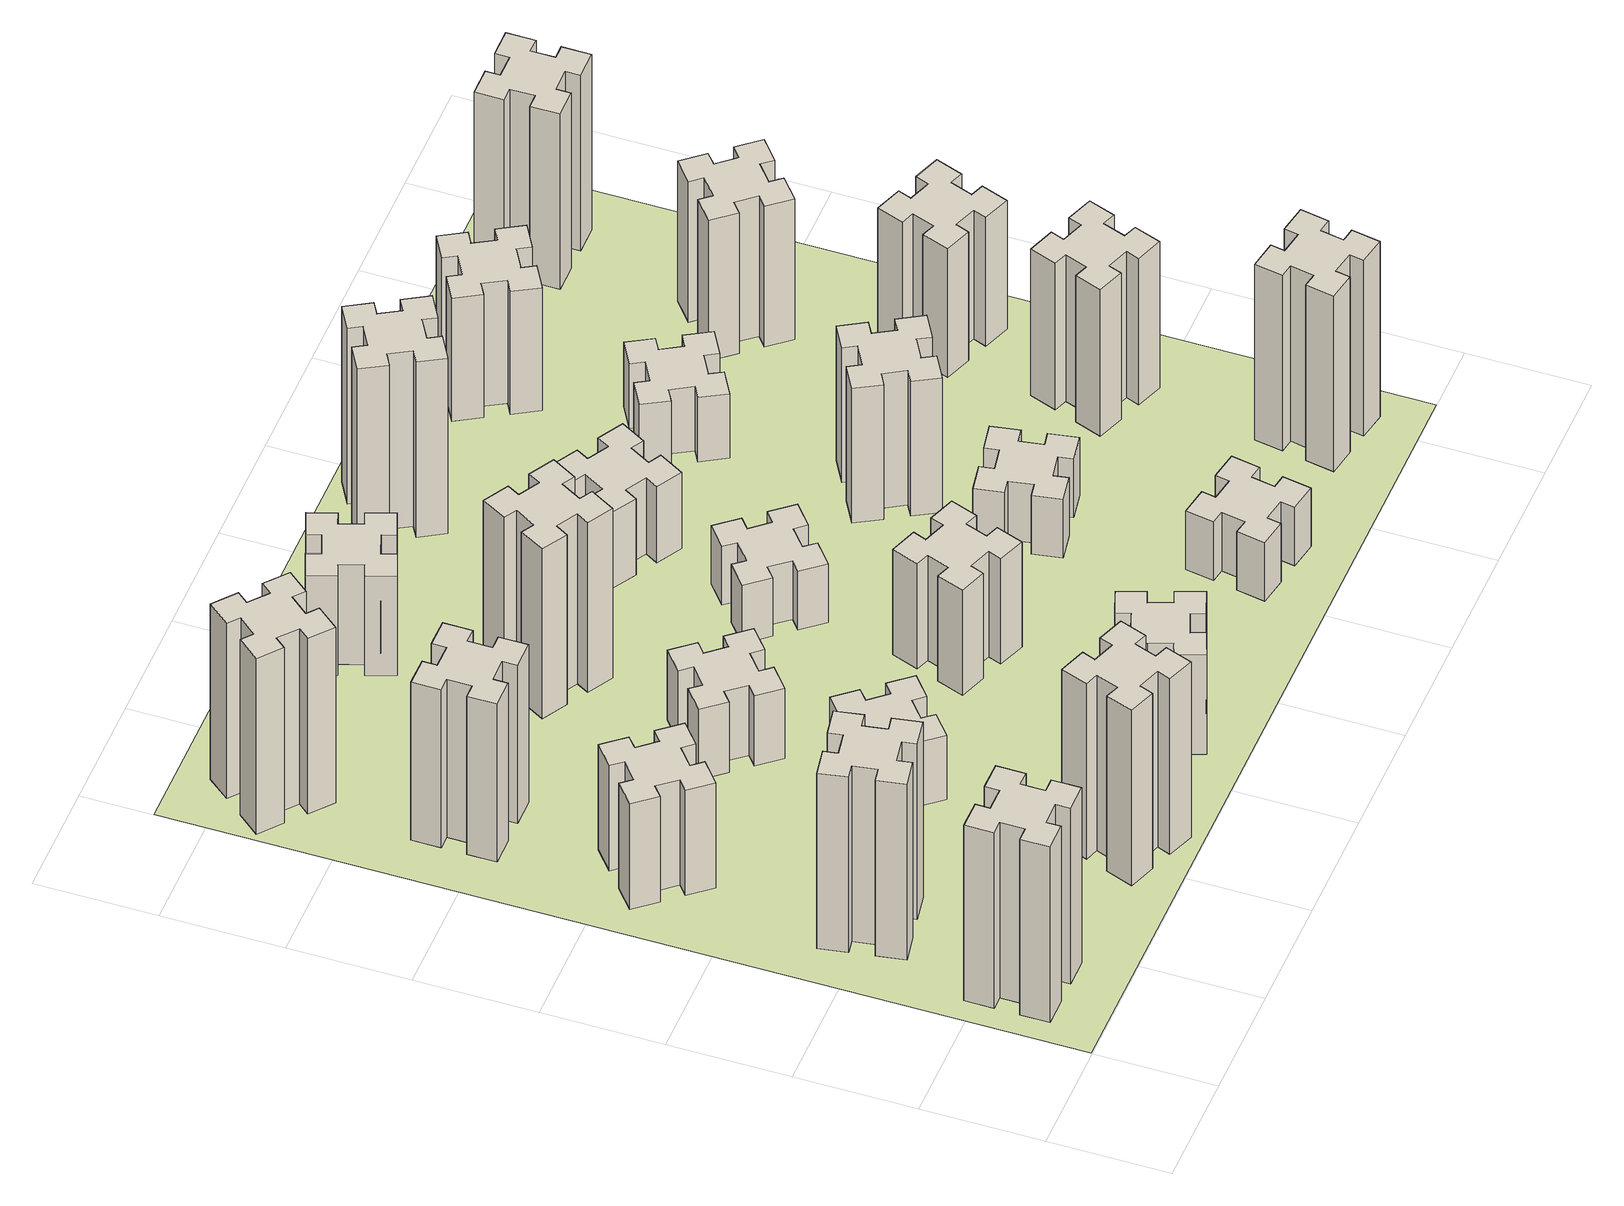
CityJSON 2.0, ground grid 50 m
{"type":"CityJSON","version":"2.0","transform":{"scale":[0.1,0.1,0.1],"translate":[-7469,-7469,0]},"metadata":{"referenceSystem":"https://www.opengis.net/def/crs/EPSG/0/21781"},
"CityObjects":{
"building1":{"type":"Building","attributes":{"class":"1000","function":"1000","usage":"1000","yearOfConstruction":2016,"roofType":"1000","measuredHeight":90,"storeysAboveGround":30,"storeysBelowGround":0},"geometry":[{"type":"Solid","lod":"1","boundaries":[[[[0,1,2,3,4,5,6,7,8,9,10,11,12,13,14,15,16,17,18,19]],[[17,16,20,21]],[[16,15,22,20]],[[15,14,23,22]],[[14,13,24,23]],[[13,12,25,24]],[[12,11,26,25]],[[11,10,27,26]],[[10,9,28,27]],[[9,8,29,28]],[[8,7,30,29]],[[7,6,31,30]],[[6,5,32,31]],[[5,4,33,32]],[[4,3,34,33]],[[3,2,35,34]],[[2,1,36,35]],[[1,0,37,36]],[[0,19,38,37]],[[19,18,39,38]],[[18,17,21,39]],[[24,25,26,27,28,29,30,31,32,33,34,35,36,37,38,39,21,20,22,23]]]]}]},
"building2":{"type":"Building","attributes":{"class":"1000","function":"1000","usage":"1000","yearOfConstruction":2016,"roofType":"1000","measuredHeight":90,"storeysAboveGround":30,"storeysBelowGround":0},"geometry":[{"type":"Solid","lod":"1","boundaries":[[[[40,41,42,43,44,45,46,47,48,49,50,51,52,53,54,55,56,57,58,59]],[[57,56,60,61]],[[56,55,62,60]],[[55,54,63,62]],[[54,53,64,63]],[[53,52,65,64]],[[52,51,66,65]],[[51,50,67,66]],[[50,49,68,67]],[[49,48,69,68]],[[48,47,70,69]],[[47,46,71,70]],[[46,45,72,71]],[[45,44,73,72]],[[44,43,74,73]],[[43,42,75,74]],[[42,41,76,75]],[[41,40,77,76]],[[40,59,78,77]],[[59,58,79,78]],[[58,57,61,79]],[[64,65,66,67,68,69,70,71,72,73,74,75,76,77,78,79,61,60,62,63]]]]}]},
"building3":{"type":"Building","attributes":{"class":"1000","function":"1000","usage":"1000","yearOfConstruction":2016,"roofType":"1000","measuredHeight":54,"storeysAboveGround":30,"storeysBelowGround":0},"geometry":[{"type":"Solid","lod":"1","boundaries":[[[[80,81,82,83,84,85,86,87,88,89,90,91,92,93,94,95,96,97,98,99]],[[97,96,100,101]],[[96,95,102,100]],[[95,94,103,102]],[[94,93,104,103]],[[93,92,105,104]],[[92,91,106,105]],[[91,90,107,106]],[[90,89,108,107]],[[89,88,109,108]],[[88,87,110,109]],[[87,86,111,110]],[[86,85,112,111]],[[85,84,113,112]],[[84,83,114,113]],[[83,82,115,114]],[[82,81,116,115]],[[81,80,117,116]],[[80,99,118,117]],[[99,98,119,118]],[[98,97,101,119]],[[104,105,106,107,108,109,110,111,112,113,114,115,116,117,118,119,101,100,102,103]]]]}]},
"building4":{"type":"Building","attributes":{"class":"1000","function":"1000","usage":"1000","yearOfConstruction":2016,"roofType":"1000","measuredHeight":81,"storeysAboveGround":30,"storeysBelowGround":0},"geometry":[{"type":"Solid","lod":"1","boundaries":[[[[120,121,122,123,124,125,126,127,128,129,130,131,132,133,134,135,136,137,138,139]],[[137,136,140,141]],[[136,135,142,140]],[[135,134,143,142]],[[134,133,144,143]],[[133,132,145,144]],[[132,131,146,145]],[[131,130,147,146]],[[130,129,148,147]],[[129,128,149,148]],[[128,127,150,149]],[[127,126,151,150]],[[126,125,152,151]],[[125,124,153,152]],[[124,123,154,153]],[[123,122,155,154]],[[122,121,156,155]],[[121,120,157,156]],[[120,139,158,157]],[[139,138,159,158]],[[138,137,141,159]],[[144,145,146,147,148,149,150,151,152,153,154,155,156,157,158,159,141,140,142,143]]]]}]},
"building5":{"type":"Building","attributes":{"class":"1000","function":"1000","usage":"1000","yearOfConstruction":2016,"roofType":"1000","measuredHeight":90,"storeysAboveGround":30,"storeysBelowGround":0},"geometry":[{"type":"Solid","lod":"1","boundaries":[[[[160,161,162,163,164,165,166,167,168,169,170,171,172,173,174,175,176,177,178,179]],[[177,176,180,181]],[[176,175,182,180]],[[175,174,183,182]],[[174,173,184,183]],[[173,172,185,184]],[[172,171,186,185]],[[171,170,187,186]],[[170,169,188,187]],[[169,168,189,188]],[[168,167,190,189]],[[167,166,191,190]],[[166,165,192,191]],[[165,164,193,192]],[[164,163,194,193]],[[163,162,195,194]],[[162,161,196,195]],[[161,160,197,196]],[[160,179,198,197]],[[179,178,199,198]],[[178,177,181,199]],[[184,185,186,187,188,189,190,191,192,193,194,195,196,197,198,199,181,180,182,183]]]]}]},
"building6":{"type":"Building","attributes":{"class":"1000","function":"1000","usage":"1000","yearOfConstruction":2016,"roofType":"1000","measuredHeight":90,"storeysAboveGround":30,"storeysBelowGround":0},"geometry":[{"type":"Solid","lod":"1","boundaries":[[[[200,201,202,203,204,205,206,207,208,209,210,211,212,213,214,215,216,217,218,219]],[[217,216,220,221]],[[216,215,222,220]],[[215,214,223,222]],[[214,213,224,223]],[[213,212,225,224]],[[212,211,226,225]],[[211,210,227,226]],[[210,209,228,227]],[[209,208,229,228]],[[208,207,230,229]],[[207,206,231,230]],[[206,205,232,231]],[[205,204,233,232]],[[204,203,234,233]],[[203,202,235,234]],[[202,201,236,235]],[[201,200,237,236]],[[200,219,238,237]],[[219,218,239,238]],[[218,217,221,239]],[[224,225,226,227,228,229,230,231,232,233,234,235,236,237,238,239,221,220,222,223]]]]}]},
"building7":{"type":"Building","attributes":{"class":"1000","function":"1000","usage":"1000","yearOfConstruction":2016,"roofType":"1000","measuredHeight":33,"storeysAboveGround":30,"storeysBelowGround":0},"geometry":[{"type":"Solid","lod":"1","boundaries":[[[[240,241,242,243,244,245,246,247,248,249,250,251,252,253,254,255,256,257,258,259]],[[257,256,260,261]],[[256,255,262,260]],[[255,254,263,262]],[[254,253,264,263]],[[253,252,265,264]],[[252,251,266,265]],[[251,250,267,266]],[[250,249,268,267]],[[249,248,269,268]],[[248,247,270,269]],[[247,246,271,270]],[[246,245,272,271]],[[245,244,273,272]],[[244,243,274,273]],[[243,242,275,274]],[[242,241,276,275]],[[241,240,277,276]],[[240,259,278,277]],[[259,258,279,278]],[[258,257,261,279]],[[264,265,266,267,268,269,270,271,272,273,274,275,276,277,278,279,261,260,262,263]]]]}]},
"building8":{"type":"Building","attributes":{"class":"1000","function":"1000","usage":"1000","yearOfConstruction":2016,"roofType":"1000","measuredHeight":36,"storeysAboveGround":30,"storeysBelowGround":0},"geometry":[{"type":"Solid","lod":"1","boundaries":[[[[280,281,282,283,284,285,286,287,288,289,290,291,292,293,294,295,296,297,298,299]],[[297,296,300,301]],[[296,295,302,300]],[[295,294,303,302]],[[294,293,304,303]],[[293,292,305,304]],[[292,291,306,305]],[[291,290,307,306]],[[290,289,308,307]],[[289,288,309,308]],[[288,287,310,309]],[[287,286,311,310]],[[286,285,312,311]],[[285,284,313,312]],[[284,283,314,313]],[[283,282,315,314]],[[282,281,316,315]],[[281,280,317,316]],[[280,299,318,317]],[[299,298,319,318]],[[298,297,301,319]],[[304,305,306,307,308,309,310,311,312,313,314,315,316,317,318,319,301,300,302,303]]]]}]},
"building9":{"type":"Building","attributes":{"class":"1000","function":"1000","usage":"1000","yearOfConstruction":2016,"roofType":"1000","measuredHeight":51,"storeysAboveGround":30,"storeysBelowGround":0},"geometry":[{"type":"Solid","lod":"1","boundaries":[[[[320,321,322,323,324,325,326,327,328,329,330,331,332,333,334,335,336,337,338,339]],[[337,336,340,341]],[[336,335,342,340]],[[335,334,343,342]],[[334,333,344,343]],[[333,332,345,344]],[[332,331,346,345]],[[331,330,347,346]],[[330,329,348,347]],[[329,328,349,348]],[[328,327,350,349]],[[327,326,351,350]],[[326,325,352,351]],[[325,324,353,352]],[[324,323,354,353]],[[323,322,355,354]],[[322,321,356,355]],[[321,320,357,356]],[[320,339,358,357]],[[339,338,359,358]],[[338,337,341,359]],[[344,345,346,347,348,349,350,351,352,353,354,355,356,357,358,359,341,340,342,343]]]]}]},
"building10":{"type":"Building","attributes":{"class":"1000","function":"1000","usage":"1000","yearOfConstruction":2016,"roofType":"1000","measuredHeight":87,"storeysAboveGround":30,"storeysBelowGround":0},"geometry":[{"type":"Solid","lod":"1","boundaries":[[[[360,361,362,363,364,365,366,367,368,369,370,371,372,373,374,375,376,377,378,379]],[[377,376,380,381]],[[376,375,382,380]],[[375,374,383,382]],[[374,373,384,383]],[[373,372,385,384]],[[372,371,386,385]],[[371,370,387,386]],[[370,369,388,387]],[[369,368,389,388]],[[368,367,390,389]],[[367,366,391,390]],[[366,365,392,391]],[[365,364,393,392]],[[364,363,394,393]],[[363,362,395,394]],[[362,361,396,395]],[[361,360,397,396]],[[360,379,398,397]],[[379,378,399,398]],[[378,377,381,399]],[[384,385,386,387,388,389,390,391,392,393,394,395,396,397,398,399,381,380,382,383]]]]}]},
"building11":{"type":"Building","attributes":{"class":"1000","function":"1000","usage":"1000","yearOfConstruction":2016,"roofType":"1000","measuredHeight":51,"storeysAboveGround":30,"storeysBelowGround":0},"geometry":[{"type":"Solid","lod":"1","boundaries":[[[[400,401,402,403,404,405,406,407,408,409,410,411,412,413,414,415,416,417,418,419]],[[417,416,420,421]],[[416,415,422,420]],[[415,414,423,422]],[[414,413,424,423]],[[413,412,425,424]],[[412,411,426,425]],[[411,410,427,426]],[[410,409,428,427]],[[409,408,429,428]],[[408,407,430,429]],[[407,406,431,430]],[[406,405,432,431]],[[405,404,433,432]],[[404,403,434,433]],[[403,402,435,434]],[[402,401,436,435]],[[401,400,437,436]],[[400,419,438,437]],[[419,418,439,438]],[[418,417,421,439]],[[424,425,426,427,428,429,430,431,432,433,434,435,436,437,438,439,421,420,422,423]]]]}]},
"building12":{"type":"Building","attributes":{"class":"1000","function":"1000","usage":"1000","yearOfConstruction":2016,"roofType":"1000","measuredHeight":54,"storeysAboveGround":30,"storeysBelowGround":0},"geometry":[{"type":"Solid","lod":"1","boundaries":[[[[440,441,442,443,444,445,446,447,448,449,450,451,452,453,454,455,456,457,458,459]],[[457,456,460,461]],[[456,455,462,460]],[[455,454,463,462]],[[454,453,464,463]],[[453,452,465,464]],[[452,451,466,465]],[[451,450,467,466]],[[450,449,468,467]],[[449,448,469,468]],[[448,447,470,469]],[[447,446,471,470]],[[446,445,472,471]],[[445,444,473,472]],[[444,443,474,473]],[[443,442,475,474]],[[442,441,476,475]],[[441,440,477,476]],[[440,459,478,477]],[[459,458,479,478]],[[458,457,461,479]],[[464,465,466,467,468,469,470,471,472,473,474,475,476,477,478,479,461,460,462,463]]]]}]},
"building13":{"type":"Building","attributes":{"class":"1000","function":"1000","usage":"1000","yearOfConstruction":2016,"roofType":"1000","measuredHeight":30,"storeysAboveGround":30,"storeysBelowGround":0},"geometry":[{"type":"Solid","lod":"1","boundaries":[[[[480,481,482,483,484,485,486,487,488,489,490,491,492,493,494,495,496,497,498,499]],[[497,496,500,501]],[[496,495,502,500]],[[495,494,503,502]],[[494,493,504,503]],[[493,492,505,504]],[[492,491,506,505]],[[491,490,507,506]],[[490,489,508,507]],[[489,488,509,508]],[[488,487,510,509]],[[487,486,511,510]],[[486,485,512,511]],[[485,484,513,512]],[[484,483,514,513]],[[483,482,515,514]],[[482,481,516,515]],[[481,480,517,516]],[[480,499,518,517]],[[499,498,519,518]],[[498,497,501,519]],[[504,505,506,507,508,509,510,511,512,513,514,515,516,517,518,519,501,500,502,503]]]]}]},
"building14":{"type":"Building","attributes":{"class":"1000","function":"1000","usage":"1000","yearOfConstruction":2016,"roofType":"1000","measuredHeight":39,"storeysAboveGround":30,"storeysBelowGround":0},"geometry":[{"type":"Solid","lod":"1","boundaries":[[[[520,521,522,523,524,525,526,527,528,529,530,531,532,533,534,535,536,537,538,539]],[[537,536,540,541]],[[536,535,542,540]],[[535,534,543,542]],[[534,533,544,543]],[[533,532,545,544]],[[532,531,546,545]],[[531,530,547,546]],[[530,529,548,547]],[[529,528,549,548]],[[528,527,550,549]],[[527,526,551,550]],[[526,525,552,551]],[[525,524,553,552]],[[524,523,554,553]],[[523,522,555,554]],[[522,521,556,555]],[[521,520,557,556]],[[520,539,558,557]],[[539,538,559,558]],[[538,537,541,559]],[[544,545,546,547,548,549,550,551,552,553,554,555,556,557,558,559,541,540,542,543]]]]}]},
"building15":{"type":"Building","attributes":{"class":"1000","function":"1000","usage":"1000","yearOfConstruction":2016,"roofType":"1000","measuredHeight":30,"storeysAboveGround":30,"storeysBelowGround":0},"geometry":[{"type":"Solid","lod":"1","boundaries":[[[[560,561,562,563,564,565,566,567,568,569,570,571,572,573,574,575,576,577,578,579]],[[577,576,580,581]],[[576,575,582,580]],[[575,574,583,582]],[[574,573,584,583]],[[573,572,585,584]],[[572,571,586,585]],[[571,570,587,586]],[[570,569,588,587]],[[569,568,589,588]],[[568,567,590,589]],[[567,566,591,590]],[[566,565,592,591]],[[565,564,593,592]],[[564,563,594,593]],[[563,562,595,594]],[[562,561,596,595]],[[561,560,597,596]],[[560,579,598,597]],[[579,578,599,598]],[[578,577,581,599]],[[584,585,586,587,588,589,590,591,592,593,594,595,596,597,598,599,581,580,582,583]]]]}]},
"building16":{"type":"Building","attributes":{"class":"1000","function":"1000","usage":"1000","yearOfConstruction":2016,"roofType":"1000","measuredHeight":90,"storeysAboveGround":30,"storeysBelowGround":0},"geometry":[{"type":"Solid","lod":"1","boundaries":[[[[600,601,602,603,604,605,606,607,608,609,610,611,612,613,614,615,616,617,618,619]],[[617,616,620,621]],[[616,615,622,620]],[[615,614,623,622]],[[614,613,624,623]],[[613,612,625,624]],[[612,611,626,625]],[[611,610,627,626]],[[610,609,628,627]],[[609,608,629,628]],[[608,607,630,629]],[[607,606,631,630]],[[606,605,632,631]],[[605,604,633,632]],[[604,603,634,633]],[[603,602,635,634]],[[602,601,636,635]],[[601,600,637,636]],[[600,619,638,637]],[[619,618,639,638]],[[618,617,621,639]],[[624,625,626,627,628,629,630,631,632,633,634,635,636,637,638,639,621,620,622,623]]]]}]},
"building17":{"type":"Building","attributes":{"class":"1000","function":"1000","usage":"1000","yearOfConstruction":2016,"roofType":"1000","measuredHeight":30,"storeysAboveGround":30,"storeysBelowGround":0},"geometry":[{"type":"Solid","lod":"1","boundaries":[[[[640,641,642,643,644,645,646,647,648,649,650,651,652,653,654,655,656,657,658,659]],[[657,656,660,661]],[[656,655,662,660]],[[655,654,663,662]],[[654,653,664,663]],[[653,652,665,664]],[[652,651,666,665]],[[651,650,667,666]],[[650,649,668,667]],[[649,648,669,668]],[[648,647,670,669]],[[647,646,671,670]],[[646,645,672,671]],[[645,644,673,672]],[[644,643,674,673]],[[643,642,675,674]],[[642,641,676,675]],[[641,640,677,676]],[[640,659,678,677]],[[659,658,679,678]],[[658,657,661,679]],[[664,665,666,667,668,669,670,671,672,673,674,675,676,677,678,679,661,660,662,663]]]]}]},
"building18":{"type":"Building","attributes":{"class":"1000","function":"1000","usage":"1000","yearOfConstruction":2016,"roofType":"1000","measuredHeight":69,"storeysAboveGround":30,"storeysBelowGround":0},"geometry":[{"type":"Solid","lod":"1","boundaries":[[[[680,681,682,683,684,685,686,687,688,689,690,691,692,693,694,695,696,697,698,699]],[[697,696,700,701]],[[696,695,702,700]],[[695,694,703,702]],[[694,693,704,703]],[[693,692,705,704]],[[692,691,706,705]],[[691,690,707,706]],[[690,689,708,707]],[[689,688,709,708]],[[688,687,710,709]],[[687,686,711,710]],[[686,685,712,711]],[[685,684,713,712]],[[684,683,714,713]],[[683,682,715,714]],[[682,681,716,715]],[[681,680,717,716]],[[680,699,718,717]],[[699,698,719,718]],[[698,697,701,719]],[[704,705,706,707,708,709,710,711,712,713,714,715,716,717,718,719,701,700,702,703]]]]}]},
"building19":{"type":"Building","attributes":{"class":"1000","function":"1000","usage":"1000","yearOfConstruction":2016,"roofType":"1000","measuredHeight":33,"storeysAboveGround":30,"storeysBelowGround":0},"geometry":[{"type":"Solid","lod":"1","boundaries":[[[[720,721,722,723,724,725,726,727,728,729,730,731,732,733,734,735,736,737,738,739]],[[737,736,740,741]],[[736,735,742,740]],[[735,734,743,742]],[[734,733,744,743]],[[733,732,745,744]],[[732,731,746,745]],[[731,730,747,746]],[[730,729,748,747]],[[729,728,749,748]],[[728,727,750,749]],[[727,726,751,750]],[[726,725,752,751]],[[725,724,753,752]],[[724,723,754,753]],[[723,722,755,754]],[[722,721,756,755]],[[721,720,757,756]],[[720,739,758,757]],[[739,738,759,758]],[[738,737,741,759]],[[744,745,746,747,748,749,750,751,752,753,754,755,756,757,758,759,741,740,742,743]]]]}]},
"building20":{"type":"Building","attributes":{"class":"1000","function":"1000","usage":"1000","yearOfConstruction":2016,"roofType":"1000","measuredHeight":90,"storeysAboveGround":30,"storeysBelowGround":0},"geometry":[{"type":"Solid","lod":"1","boundaries":[[[[760,761,762,763,764,765,766,767,768,769,770,771,772,773,774,775,776,777,778,779]],[[777,776,780,781]],[[776,775,782,780]],[[775,774,783,782]],[[774,773,784,783]],[[773,772,785,784]],[[772,771,786,785]],[[771,770,787,786]],[[770,769,788,787]],[[769,768,789,788]],[[768,767,790,789]],[[767,766,791,790]],[[766,765,792,791]],[[765,764,793,792]],[[764,763,794,793]],[[763,762,795,794]],[[762,761,796,795]],[[761,760,797,796]],[[760,779,798,797]],[[779,778,799,798]],[[778,777,781,799]],[[784,785,786,787,788,789,790,791,792,793,794,795,796,797,798,799,781,780,782,783]]]]}]},
"building21":{"type":"Building","attributes":{"class":"1000","function":"1000","usage":"1000","yearOfConstruction":2016,"roofType":"1000","measuredHeight":63,"storeysAboveGround":30,"storeysBelowGround":0},"geometry":[{"type":"Solid","lod":"1","boundaries":[[[[800,801,802,803,804,805,806,807,808,809,810,811,812,813,814,815,816,817,818,819]],[[817,816,820,821]],[[816,815,822,820]],[[815,814,823,822]],[[814,813,824,823]],[[813,812,825,824]],[[812,811,826,825]],[[811,810,827,826]],[[810,809,828,827]],[[809,808,829,828]],[[808,807,830,829]],[[807,806,831,830]],[[806,805,832,831]],[[805,804,833,832]],[[804,803,834,833]],[[803,802,835,834]],[[802,801,836,835]],[[801,800,837,836]],[[800,819,838,837]],[[819,818,839,838]],[[818,817,821,839]],[[824,825,826,827,828,829,830,831,832,833,834,835,836,837,838,839,821,820,822,823]]]]}]},
"building22":{"type":"Building","attributes":{"class":"1000","function":"1000","usage":"1000","yearOfConstruction":2016,"roofType":"1000","measuredHeight":75,"storeysAboveGround":30,"storeysBelowGround":0},"geometry":[{"type":"Solid","lod":"1","boundaries":[[[[840,841,842,843,844,845,846,847,848,849,850,851,852,853,854,855,856,857,858,859]],[[857,856,860,861]],[[856,855,862,860]],[[855,854,863,862]],[[854,853,864,863]],[[853,852,865,864]],[[852,851,866,865]],[[851,850,867,866]],[[850,849,868,867]],[[849,848,869,868]],[[848,847,870,869]],[[847,846,871,870]],[[846,845,872,871]],[[845,844,873,872]],[[844,843,874,873]],[[843,842,875,874]],[[842,841,876,875]],[[841,840,877,876]],[[840,859,878,877]],[[859,858,879,878]],[[858,857,861,879]],[[864,865,866,867,868,869,870,871,872,873,874,875,876,877,878,879,861,860,862,863]]]]}]},
"building23":{"type":"Building","attributes":{"class":"1000","function":"1000","usage":"1000","yearOfConstruction":2016,"roofType":"1000","measuredHeight":66,"storeysAboveGround":30,"storeysBelowGround":0},"geometry":[{"type":"Solid","lod":"1","boundaries":[[[[880,881,882,883,884,885,886,887,888,889,890,891,892,893,894,895,896,897,898,899]],[[897,896,900,901]],[[896,895,902,900]],[[895,894,903,902]],[[894,893,904,903]],[[893,892,905,904]],[[892,891,906,905]],[[891,890,907,906]],[[890,889,908,907]],[[889,888,909,908]],[[888,887,910,909]],[[887,886,911,910]],[[886,885,912,911]],[[885,884,913,912]],[[884,883,914,913]],[[883,882,915,914]],[[882,881,916,915]],[[881,880,917,916]],[[880,899,918,917]],[[899,898,919,918]],[[898,897,901,919]],[[904,905,906,907,908,909,910,911,912,913,914,915,916,917,918,919,901,900,902,903]]]]}]},
"building24":{"type":"Building","attributes":{"class":"1000","function":"1000","usage":"1000","yearOfConstruction":2016,"roofType":"1000","measuredHeight":72,"storeysAboveGround":30,"storeysBelowGround":0},"geometry":[{"type":"Solid","lod":"1","boundaries":[[[[920,921,922,923,924,925,926,927,928,929,930,931,932,933,934,935,936,937,938,939]],[[937,936,940,941]],[[936,935,942,940]],[[935,934,943,942]],[[934,933,944,943]],[[933,932,945,944]],[[932,931,946,945]],[[931,930,947,946]],[[930,929,948,947]],[[929,928,949,948]],[[928,927,950,949]],[[927,926,951,950]],[[926,925,952,951]],[[925,924,953,952]],[[924,923,954,953]],[[923,922,955,954]],[[922,921,956,955]],[[921,920,957,956]],[[920,939,958,957]],[[939,938,959,958]],[[938,937,941,959]],[[944,945,946,947,948,949,950,951,952,953,954,955,956,957,958,959,941,940,942,943]]]]}]},
"building25":{"type":"Building","attributes":{"class":"1000","function":"1000","usage":"1000","yearOfConstruction":2016,"roofType":"1000","measuredHeight":90,"storeysAboveGround":30,"storeysBelowGround":0},"geometry":[{"type":"Solid","lod":"1","boundaries":[[[[960,961,962,963,964,965,966,967,968,969,970,971,972,973,974,975,976,977,978,979]],[[977,976,980,981]],[[976,975,982,980]],[[975,974,983,982]],[[974,973,984,983]],[[973,972,985,984]],[[972,971,986,985]],[[971,970,987,986]],[[970,969,988,987]],[[969,968,989,988]],[[968,967,990,989]],[[967,966,991,990]],[[966,965,992,991]],[[965,964,993,992]],[[964,963,994,993]],[[963,962,995,994]],[[962,961,996,995]],[[961,960,997,996]],[[960,979,998,997]],[[979,978,999,998]],[[978,977,981,999]],[[984,985,986,987,988,989,990,991,992,993,994,995,996,997,998,999,981,980,982,983]]]]}]},
"landuse1":{"type":"LandUse","attributes":{"name":"plot1","function":"1010"},"geometry":[{"type":"MultiSurface","lod":"1","boundaries":[[[1000,1001,1002,1003]]]}]}
},
"vertices":[
[165,425,0],[165,325,0],[105,325,0],[105,205,0],[225,205,0],[225,265,0],[325,265,0],[325,205,0],[445,205,0],[445,325,0],[385,325,0],[385,425,0],[445,425,0],[445,545,0],[325,545,0],[325,485,0],[225,485,0],[225,545,0],[105,545,0],[105,425,0],[225,485,900],[225,545,900],[325,485,900],[325,545,900],[445,545,900],[445,425,900],[385,425,900],[385,325,900],[445,325,900],[445,205,900],[325,205,900],[325,265,900],[225,265,900],[225,205,900],[105,205,900],[105,325,900],[165,325,900],[165,425,900],[105,425,900],[105,545,900],
[492,985,0],[475,1084,0],[534,1094,0],[513,1212,0],[395,1191,0],[405,1132,0],[307,1115,0],[297,1174,0],[178,1153,0],[199,1035,0],[258,1045,0],[276,947,0],[217,937,0],[237,818,0],[356,839,0],[345,898,0],[444,916,0],[454,857,0],[572,877,0],[551,996,0],[444,916,900],[454,857,900],[345,898,900],[356,839,900],[237,818,900],[217,937,900],[276,947,900],[258,1045,900],[199,1035,900],[178,1153,900],[297,1174,900],[307,1115,900],[405,1132,900],[395,1191,900],[513,1212,900],[534,1094,900],[475,1084,900],[492,985,900],[551,996,900],[572,877,900],
[492,1888,0],[427,1964,0],[473,2003,0],[396,2095,0],[304,2018,0],[343,1972,0],[266,1907,0],[228,1953,0],[136,1876,0],[213,1784,0],[259,1823,0],[323,1746,0],[277,1708,0],[354,1616,0],[446,1693,0],[408,1739,0],[484,1803,0],[523,1757,0],[615,1834,0],[538,1926,0],[484,1803,540],[523,1757,540],[408,1739,540],[446,1693,540],[354,1616,540],[277,1708,540],[323,1746,540],[259,1823,540],[213,1784,540],[136,1876,540],[228,1953,540],[266,1907,540],[343,1972,540],[304,2018,540],[396,2095,540],[473,2003,540],[427,1964,540],[492,1888,540],[538,1926,540],[615,1834,540],
[485,2545,0],[485,2645,0],[545,2645,0],[545,2765,0],[425,2765,0],[425,2705,0],[325,2705,0],[325,2765,0],[205,2765,0],[205,2645,0],[265,2645,0],[265,2545,0],[205,2545,0],[205,2425,0],[325,2425,0],[325,2485,0],[425,2485,0],[425,2425,0],[545,2425,0],[545,2545,0],[425,2485,810],[425,2425,810],[325,2485,810],[325,2425,810],[205,2425,810],[205,2545,810],[265,2545,810],[265,2645,810],[205,2645,810],[205,2765,810],[325,2765,810],[325,2705,810],[425,2705,810],[425,2765,810],[545,2765,810],[545,2645,810],[485,2645,810],[485,2545,810],[545,2545,810],[545,2425,810],
[1029,360,0],[995,266,0],[939,287,0],[897,174,0],[1010,133,0],[1031,189,0],[1125,155,0],[1104,99,0],[1217,57,0],[1258,170,0],[1202,191,0],[1236,285,0],[1292,264,0],[1333,377,0],[1220,418,0],[1200,362,0],[1106,396,0],[1127,452,0],[1014,493,0],[973,380,0],[1106,396,900],[1127,452,900],[1200,362,900],[1220,418,900],[1333,377,900],[1292,264,900],[1236,285,900],[1202,191,900],[1258,170,900],[1217,57,900],[1104,99,900],[1125,155,900],[1031,189,900],[1010,133,900],[897,174,900],[939,287,900],[995,266,900],[1029,360,900],[973,380,900],[1014,493,900],
[384,3387,0],[308,3452,0],[346,3498,0],[254,3575,0],[177,3483,0],[223,3444,0],[159,3368,0],[113,3406,0],[36,3314,0],[128,3237,0],[166,3283,0],[243,3219,0],[204,3173,0],[296,3096,0],[373,3188,0],[327,3226,0],[392,3303,0],[438,3264,0],[515,3356,0],[423,3433,0],[392,3303,900],[438,3264,900],[327,3226,900],[373,3188,900],[296,3096,900],[204,3173,900],[243,3219,900],[166,3283,900],[128,3237,900],[36,3314,900],[113,3406,900],[159,3368,900],[223,3444,900],[177,3483,900],[254,3575,900],[346,3498,900],[308,3452,900],[384,3387,900],[423,3433,900],[515,3356,900],
[1083,1332,0],[1006,1267,0],[968,1313,0],[876,1236,0],[953,1144,0],[999,1183,0],[1063,1106,0],[1017,1068,0],[1094,976,0],[1186,1053,0],[1148,1099,0],[1224,1163,0],[1263,1117,0],[1355,1194,0],[1278,1286,0],[1232,1248,0],[1167,1324,0],[1213,1363,0],[1136,1455,0],[1044,1378,0],[1167,1324,330],[1213,1363,330],[1232,1248,330],[1278,1286,330],[1355,1194,330],[1263,1117,330],[1224,1163,330],[1148,1099,330],[1186,1053,330],[1094,976,330],[1017,1068,330],[1063,1106,330],[999,1183,330],[953,1144,330],[876,1236,330],[968,1313,330],[1006,1267,330],[1083,1332,330],[1044,1378,330],[1136,1455,330],
[1083,1972,0],[1006,1907,0],[968,1953,0],[876,1876,0],[953,1784,0],[999,1823,0],[1063,1746,0],[1017,1708,0],[1094,1616,0],[1186,1693,0],[1148,1739,0],[1224,1803,0],[1263,1757,0],[1355,1834,0],[1278,1926,0],[1232,1888,0],[1167,1964,0],[1213,2003,0],[1136,2095,0],[1044,2018,0],[1167,1964,360],[1213,2003,360],[1232,1888,360],[1278,1926,360],[1355,1834,360],[1263,1757,360],[1224,1803,360],[1148,1739,360],[1186,1693,360],[1094,1616,360],[1017,1708,360],[1063,1746,360],[999,1823,360],[953,1784,360],[876,1876,360],[968,1953,360],[1006,1907,360],[1083,1972,360],[1044,2018,360],[1136,2095,360],
[1765,496,0],[1671,462,0],[1650,518,0],[1537,477,0],[1579,364,0],[1635,385,0],[1669,291,0],[1613,270,0],[1654,157,0],[1767,199,0],[1746,255,0],[1840,289,0],[1860,233,0],[1973,274,0],[1932,387,0],[1876,366,0],[1842,460,0],[1898,480,0],[1857,593,0],[1744,552,0],[1842,460,510],[1898,480,510],[1876,366,510],[1932,387,510],[1973,274,510],[1860,233,510],[1840,289,510],[1746,255,510],[1767,199,510],[1654,157,510],[1613,270,510],[1669,291,510],[1635,385,510],[1579,364,510],[1537,477,510],[1650,518,510],[1671,462,510],[1765,496,510],[1744,552,510],[1857,593,510],
[1314,2666,0],[1227,2716,0],[1257,2768,0],[1153,2828,0],[1093,2724,0],[1145,2694,0],[1095,2607,0],[1043,2637,0],[983,2533,0],[1087,2473,0],[1117,2525,0],[1204,2475,0],[1174,2423,0],[1278,2363,0],[1338,2467,0],[1286,2497,0],[1336,2584,0],[1388,2554,0],[1448,2658,0],[1344,2718,0],[1336,2584,870],[1388,2554,870],[1286,2497,870],[1338,2467,870],[1278,2363,870],[1174,2423,870],[1204,2475,870],[1117,2525,870],[1087,2473,870],[983,2533,870],[1043,2637,870],[1095,2607,870],[1145,2694,870],[1093,2724,870],[1153,2828,870],[1257,2768,870],[1227,2716,870],[1314,2666,870],[1344,2718,870],[1448,2658,870],
[1125,3456,0],[1031,3422,0],[1010,3478,0],[897,3437,0],[939,3324,0],[995,3345,0],[1029,3251,0],[973,3230,0],[1014,3117,0],[1127,3159,0],[1106,3215,0],[1200,3249,0],[1220,3193,0],[1333,3234,0],[1292,3347,0],[1236,3326,0],[1202,3420,0],[1258,3440,0],[1217,3553,0],[1104,3512,0],[1202,3420,510],[1258,3440,510],[1236,3326,510],[1292,3347,510],[1333,3234,510],[1220,3193,510],[1200,3249,510],[1106,3215,510],[1127,3159,510],[1014,3117,510],[973,3230,510],[1029,3251,510],[995,3345,510],[939,3324,510],[897,3437,510],[1010,3478,510],[1031,3422,510],[1125,3456,510],[1104,3512,510],[1217,3553,510],
[1769,1300,0],[1735,1206,0],[1679,1227,0],[1637,1114,0],[1750,1073,0],[1771,1129,0],[1865,1095,0],[1844,1039,0],[1957,997,0],[1998,1110,0],[1942,1131,0],[1976,1225,0],[2032,1204,0],[2073,1317,0],[1960,1358,0],[1940,1302,0],[1846,1336,0],[1867,1392,0],[1754,1433,0],[1713,1320,0],[1846,1336,540],[1867,1392,540],[1940,1302,540],[1960,1358,540],[2073,1317,540],[2032,1204,540],[1976,1225,540],[1942,1131,540],[1998,1110,540],[1957,997,540],[1844,1039,540],[1865,1095,540],[1771,1129,540],[1750,1073,540],[1637,1114,540],[1679,1227,540],[1735,1206,540],[1769,1300,540],[1713,1320,540],[1754,1433,540],
[1972,1988,0],[1907,2064,0],[1953,2103,0],[1876,2195,0],[1784,2118,0],[1823,2072,0],[1746,2007,0],[1708,2053,0],[1616,1976,0],[1693,1884,0],[1739,1923,0],[1803,1846,0],[1757,1808,0],[1834,1716,0],[1926,1793,0],[1888,1839,0],[1964,1903,0],[2003,1857,0],[2095,1934,0],[2018,2026,0],[1964,1903,300],[2003,1857,300],[1888,1839,300],[1926,1793,300],[1834,1716,300],[1757,1808,300],[1803,1846,300],[1739,1923,300],[1693,1884,300],[1616,1976,300],[1708,2053,300],[1746,2007,300],[1823,2072,300],[1784,2118,300],[1876,2195,300],[1953,2103,300],[1907,2064,300],[1972,1988,300],[2018,2026,300],[2095,1934,300],
[2026,2497,0],[2076,2584,0],[2128,2554,0],[2188,2658,0],[2084,2718,0],[2054,2666,0],[1967,2716,0],[1997,2768,0],[1893,2828,0],[1833,2724,0],[1885,2694,0],[1835,2607,0],[1783,2637,0],[1723,2533,0],[1827,2473,0],[1857,2525,0],[1944,2475,0],[1914,2423,0],[2018,2363,0],[2078,2467,0],[1944,2475,390],[1914,2423,390],[1857,2525,390],[1827,2473,390],[1723,2533,390],[1783,2637,390],[1835,2607,390],[1885,2694,390],[1833,2724,390],[1893,2828,390],[1997,2768,390],[1967,2716,390],[2054,2666,390],[2084,2718,390],[2188,2658,390],[2128,2554,390],[2076,2584,390],[2026,2497,390],[2078,2467,390],[2018,2363,390],
[2596,444,0],[2578,345,0],[2519,356,0],[2498,237,0],[2617,217,0],[2627,276,0],[2725,258,0],[2715,199,0],[2833,178,0],[2854,297,0],[2795,307,0],[2812,405,0],[2871,395,0],[2892,513,0],[2774,534,0],[2764,475,0],[2665,492,0],[2676,551,0],[2557,572,0],[2537,454,0],[2665,492,300],[2676,551,300],[2764,475,300],[2774,534,300],[2892,513,300],[2871,395,300],[2812,405,300],[2795,307,300],[2854,297,300],[2833,178,300],[2715,199,300],[2725,258,300],[2627,276,300],[2617,217,300],[2498,237,300],[2519,356,300],[2578,345,300],[2596,444,300],[2537,454,300],[2557,572,300],
[1844,3556,0],[1757,3506,0],[1727,3558,0],[1623,3498,0],[1683,3394,0],[1735,3424,0],[1785,3337,0],[1733,3307,0],[1793,3203,0],[1897,3263,0],[1867,3315,0],[1954,3365,0],[1984,3313,0],[2088,3373,0],[2028,3477,0],[1976,3447,0],[1926,3534,0],[1978,3564,0],[1918,3668,0],[1814,3608,0],[1926,3534,900],[1978,3564,900],[1976,3447,900],[2028,3477,900],[2088,3373,900],[1984,3313,900],[1954,3365,900],[1867,3315,900],[1897,3263,900],[1793,3203,900],[1733,3307,900],[1785,3337,900],[1735,3424,900],[1683,3394,900],[1623,3498,900],[1727,3558,900],[1757,3506,900],[1844,3556,900],[1814,3608,900],[1918,3668,900],
[2478,1245,0],[2496,1147,0],[2437,1137,0],[2457,1018,0],[2576,1039,0],[2565,1098,0],[2664,1116,0],[2674,1057,0],[2792,1077,0],[2771,1196,0],[2712,1185,0],[2695,1284,0],[2754,1294,0],[2733,1412,0],[2615,1391,0],[2625,1332,0],[2527,1315,0],[2517,1374,0],[2398,1353,0],[2419,1235,0],[2527,1315,300],[2517,1374,300],[2625,1332,300],[2615,1391,300],[2733,1412,300],[2754,1294,300],[2695,1284,300],[2712,1185,300],[2771,1196,300],[2792,1077,300],[2674,1057,300],[2664,1116,300],[2565,1098,300],[2576,1039,300],[2457,1018,300],[2437,1137,300],[2496,1147,300],[2478,1245,300],[2419,1235,300],[2398,1353,300],
[2475,1744,0],[2525,1657,0],[2473,1627,0],[2533,1523,0],[2637,1583,0],[2607,1635,0],[2694,1685,0],[2724,1633,0],[2828,1693,0],[2768,1797,0],[2716,1767,0],[2666,1854,0],[2718,1884,0],[2658,1988,0],[2554,1928,0],[2584,1876,0],[2497,1826,0],[2467,1878,0],[2363,1818,0],[2423,1714,0],[2497,1826,690],[2467,1878,690],[2584,1876,690],[2554,1928,690],[2658,1988,690],[2718,1884,690],[2666,1854,690],[2716,1767,690],[2768,1797,690],[2828,1693,690],[2724,1633,690],[2694,1685,690],[2607,1635,690],[2637,1583,690],[2533,1523,690],[2473,1627,690],[2525,1657,690],[2475,1744,690],[2423,1714,690],[2363,1818,690],
[2475,2584,0],[2525,2497,0],[2473,2467,0],[2533,2363,0],[2637,2423,0],[2607,2475,0],[2694,2525,0],[2724,2473,0],[2828,2533,0],[2768,2637,0],[2716,2607,0],[2666,2694,0],[2718,2724,0],[2658,2828,0],[2554,2768,0],[2584,2716,0],[2497,2666,0],[2467,2718,0],[2363,2658,0],[2423,2554,0],[2497,2666,330],[2467,2718,330],[2584,2716,330],[2554,2768,330],[2658,2828,330],[2718,2724,330],[2666,2694,330],[2716,2607,330],[2768,2637,330],[2828,2533,330],[2724,2473,330],[2694,2525,330],[2607,2475,330],[2637,2423,330],[2533,2363,330],[2473,2467,330],[2525,2497,330],[2475,2584,330],[2423,2554,330],[2363,2658,330],
[3504,475,0],[3405,492,0],[3416,551,0],[3297,572,0],[3277,454,0],[3336,444,0],[3318,345,0],[3259,356,0],[3238,237,0],[3357,217,0],[3367,276,0],[3465,258,0],[3455,199,0],[3573,178,0],[3594,297,0],[3535,307,0],[3552,405,0],[3611,395,0],[3632,513,0],[3514,534,0],[3552,405,900],[3611,395,900],[3535,307,900],[3594,297,900],[3573,178,900],[3455,199,900],[3465,258,900],[3367,276,900],[3357,217,900],[3238,237,900],[3259,356,900],[3318,345,900],[3336,444,900],[3277,454,900],[3297,572,900],[3416,551,900],[3405,492,900],[3504,475,900],[3514,534,900],[3632,513,900],
[2716,3347,0],[2666,3434,0],[2718,3464,0],[2658,3568,0],[2554,3508,0],[2584,3456,0],[2497,3406,0],[2467,3458,0],[2363,3398,0],[2423,3294,0],[2475,3324,0],[2525,3237,0],[2473,3207,0],[2533,3103,0],[2637,3163,0],[2607,3215,0],[2694,3265,0],[2724,3213,0],[2828,3273,0],[2768,3377,0],[2694,3265,630],[2724,3213,630],[2607,3215,630],[2637,3163,630],[2533,3103,630],[2473,3207,630],[2525,3237,630],[2475,3324,630],[2423,3294,630],[2363,3398,630],[2467,3458,630],[2497,3406,630],[2584,3456,630],[2554,3508,630],[2658,3568,630],[2718,3464,630],[2666,3434,630],[2716,3347,630],[2768,3377,630],[2828,3273,630],
[3251,1129,0],[3345,1095,0],[3324,1039,0],[3437,997,0],[3478,1110,0],[3422,1131,0],[3456,1225,0],[3512,1204,0],[3553,1317,0],[3440,1358,0],[3420,1302,0],[3326,1336,0],[3347,1392,0],[3234,1433,0],[3193,1320,0],[3249,1300,0],[3215,1206,0],[3159,1227,0],[3117,1114,0],[3230,1073,0],[3215,1206,750],[3159,1227,750],[3249,1300,750],[3193,1320,750],[3234,1433,750],[3347,1392,750],[3326,1336,750],[3420,1302,750],[3440,1358,750],[3553,1317,750],[3512,1204,750],[3456,1225,750],[3422,1131,750],[3478,1110,750],[3437,997,750],[3324,1039,750],[3345,1095,750],[3251,1129,750],[3230,1073,750],[3117,1114,750],
[3520,1942,0],[3426,1976,0],[3447,2032,0],[3334,2073,0],[3293,1960,0],[3349,1940,0],[3315,1846,0],[3259,1867,0],[3217,1754,0],[3330,1713,0],[3351,1769,0],[3445,1735,0],[3424,1679,0],[3537,1637,0],[3578,1750,0],[3522,1771,0],[3556,1865,0],[3612,1844,0],[3653,1957,0],[3540,1998,0],[3556,1865,660],[3612,1844,660],[3522,1771,660],[3578,1750,660],[3537,1637,660],[3424,1679,660],[3445,1735,660],[3351,1769,660],[3330,1713,660],[3217,1754,660],[3259,1867,660],[3315,1846,660],[3349,1940,660],[3293,1960,660],[3334,2073,660],[3447,2032,660],[3426,1976,660],[3520,1942,660],[3540,1998,660],[3653,1957,660],
[3119,2563,0],[3183,2486,0],[3137,2448,0],[3214,2356,0],[3306,2433,0],[3268,2479,0],[3344,2543,0],[3383,2497,0],[3475,2574,0],[3398,2666,0],[3352,2628,0],[3287,2704,0],[3333,2743,0],[3256,2835,0],[3164,2758,0],[3203,2712,0],[3126,2647,0],[3088,2693,0],[2996,2616,0],[3073,2524,0],[3126,2647,720],[3088,2693,720],[3203,2712,720],[3164,2758,720],[3256,2835,720],[3333,2743,720],[3287,2704,720],[3352,2628,720],[3398,2666,720],[3475,2574,720],[3383,2497,720],[3344,2543,720],[3268,2479,720],[3306,2433,720],[3214,2356,720],[3137,2448,720],[3183,2486,720],[3119,2563,720],[3073,2524,720],[2996,2616,720],
[3285,3325,0],[3385,3325,0],[3385,3265,0],[3505,3265,0],[3505,3385,0],[3445,3385,0],[3445,3485,0],[3505,3485,0],[3505,3605,0],[3385,3605,0],[3385,3545,0],[3285,3545,0],[3285,3605,0],[3165,3605,0],[3165,3485,0],[3225,3485,0],[3225,3385,0],[3165,3385,0],[3165,3265,0],[3285,3265,0],[3225,3385,900],[3165,3385,900],[3225,3485,900],[3165,3485,900],[3165,3605,900],[3285,3605,900],[3285,3545,900],[3385,3545,900],[3385,3605,900],[3505,3605,900],[3505,3485,900],[3445,3485,900],[3445,3385,900],[3505,3385,900],[3505,3265,900],[3385,3265,900],[3385,3325,900],[3285,3325,900],[3285,3265,900],[3165,3265,900],
[5,3705,0],[3705,3705,0],[3705,5,0],[5,5,0]
]}
